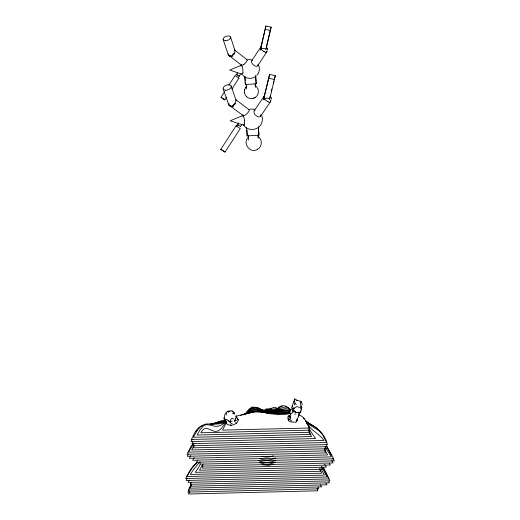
<?xml version="1.0" encoding="UTF-8"?>
<svg xmlns="http://www.w3.org/2000/svg" width="520" height="520" viewBox="0 0 520 520"><rect width="100%" height="100%" fill="white"/><g stroke="black" fill="none" stroke-linecap="round" stroke-linejoin="round"><path stroke-width="0.78" d="M246.565 127.666L246.552 128.005M244.751 76.18L245.336 84.552L256.165 83.817L255.619 75.673M236.672 420.615L235.905 420.453L234.41 421.473L235.969 418.145L236.236 415.747M270.218 95.992L270.14 96.681M255.651 76.473L255.651 76.453A8.847 7.813 -2.8 0 1 244.744 76.96L244.751 76.921M296.861 420.641L295.867 422.227L291.142 422.019L288.496 420.823C287.768 419.257 287.423 415.903 289.269 415.142M261.099 46.67L260.715 48.666M231.927 89.024L238.914 78.085L235.04 75.608L228.891 85.085M293.079 407.219L292.695 409.663L296.056 412.51L299.949 412.861L300.8 411.99L300.878 410.878M296.166 422.038L297.063 420.55L296.595 419.685L298.617 416.611L298.753 415.331M271.466 99.301L271.05 97.045M267.625 49.998L267.495 48.25M294.275 400.225L294.587 398.938L297.85 400.666M224.991 152.074L220.753 149.325L224.998 152.113L240.266 128.635L236.015 125.834L236.366 126.184M269.614 74.418L263.627 99.71L264.459 98.989A3.224 2.522 9.1 0 1 269.633 99.301L275.294 75.66L269.614 74.418L263.913 97.214M244.524 90.109L244.484 92.762M301.49 409.507L301.906 406.991L300.918 408.486L301.49 409.507L300.599 411.073L300.8 411.99M266.448 47.08L266.058 49.101M260.676 48.841L260.436 49.979L261.196 49.277A2.971 2.431 10.3 0 1 265.961 49.543L271.115 27.157L265.896 26L260.721 48.068M270.082 97.013L269.704 98.969M260.436 49.979L265.896 26M289.367 416.916L289.594 415.747L290.563 418.385L289.692 419.556L291.941 421.096M202.579 464.113L202.066 466.128L333.067 462.937L331.728 460.421M244.55 89.986L245.739 87.367M244.491 90.278L244.589 89.817M298.617 416.611L298.389 416.039L299.695 412.568M202.891 465.978L202.384 468.137L330.363 465.01L329.375 463.489M291.59 408.031L293.904 401.336M266.591 45.942L271.115 27.157M260.839 47.58L260.988 46.982A3.881 1.391 34.1 0 0 260.533 47.658M294.463 404.982L294.892 403.357L294.587 398.938M271.278 91.358L271.882 89.005M273.286 83.512L273.891 81.153M274.287 79.586L275.294 75.66M300.918 408.486L301.632 405.75M297.063 420.55L297.447 419.159M191.588 484.263L191.1 486.219L329.505 482.807L328.75 481.572M194.103 445.776L193.596 447.824L327.418 444.587C324.675 433.219 316.673 426.628 306.475 422.416M264.264 96.161L263.952 98.195A9.711 0.39 -77.8 0 1 263.627 99.71M255.067 97.585C259.538 95.082 259.467 87.874 254.963 85.449M194.038 443.365L193.245 445.731L326.709 442.513L322.27 434.388L318.981 430.632L307.106 423.469M234.41 421.473L235.969 418.145M192.738 441.876L191.958 443.657L323.96 440.473C319.897 434.479 313.053 431.399 308.503 425.848M189.768 488.118L191.237 484.354M200.499 462.235L199.752 464.159L334.347 460.882L332.787 458.4M189.761 491.354L188.403 494L317.831 490.802L317.083 488.365M299.949 412.861L300.3 412.003L298.695 413.926L299.312 414.349M191.003 482.326L190.183 484.289L329.959 480.851L327.906 476.938M191.224 483.815L188.506 490.152L321.698 486.87L320.3 484.913M191.302 484.972L190.086 488.183L326.963 484.809L325.962 483.165M192.198 439.25L191.126 441.565L315.582 438.562L309.511 429.644M197.522 460.2L196.567 462.202L333.84 458.861L327.171 446.979M189.222 480.012L188.032 482.391L328.985 478.926L323.394 467.578M189.118 489.638L187.857 492.096L318.669 488.865L318.071 487.065M194.142 457.574L192.667 460.259L331.442 456.885L325.143 446.856M187.044 478.582L186.108 480.474L327.061 477.009L321.451 466.414M190.853 455.546L189.293 458.296L327.626 454.935L324.857 449.637M293.82 401.7L294.704 400.179M289.413 412.731L290.316 411.203L290.05 410.254L292.208 408.707M226.499 422.143L222.638 430.105L309.53 428.025C306.728 423.209 305.052 416.312 298.753 415.071M188.533 454.031L187.258 456.287L325.644 452.926L324.61 450.216M203.119 464.087L201.227 467.194A13.046 10.641 -5.5 0 0 199.628 470.21L326.385 467.116L324.688 464.36M200.155 464.9L195.351 472.316L322.465 469.209L321.406 467.155M226.636 97.175L224.868 99.892L220.955 97.318L224.49 91.865M220.779 149.363L236.022 125.879M251.778 60.716L260.702 47.132M257.712 65.683L266.968 51.688M242.008 124.442L240.279 126.555M240.572 74.367L238.979 76.343M237.283 124.885L238.647 122.889M254.196 110.806L263.906 96.505M236.217 74.75L237.471 72.917M260.631 116.129L270.712 101.426M194.09 443.176L188.474 452.114L326.203 448.779L325.202 446.16M193.615 446.089L191.678 449.956L327.171 446.68L326.281 444.49M245.427 414.278L249.951 408.388L252.642 406.978L255.385 407.394M290.563 418.385L289.919 417.034L290.856 415.734L290.466 413.426M245.83 87.243L246.838 86.171M245.648 87.484L245.915 87.126M195.936 431.594L196.853 430.378M245.557 413.94C248.729 407.803 255.717 404.865 261.3 409.812M199.745 461.949L194.064 468.858L190.3 474.435L320.515 471.25L319.514 468.787M193.291 443.391L191.191 446.037L186.979 454.226L325.351 450.873L324.603 448.428M256.789 75.433C259.279 72.8 260.065 68.731 258.726 65.37M257.589 149.305C262.275 146.79 262.561 139.406 258.108 136.519M301.314 406.978L299.111 407.349L296.881 406.549L294.437 408.103L292.591 408.499L292.669 410.118L292.103 410.761L292.643 412.406L290.524 414.187M226.031 421.935L221.514 428.259L218.614 430.833L215.501 431.45C209.58 430.729 205.218 424.34 200.844 432.783L309.849 430.17L308.022 425.594M197.308 462.28C192.751 466.18 190.041 471.575 186.843 476.509L321.783 473.2L319.858 468.904M263.919 411.157L265.551 409.487L268.164 409.065M264.836 411.177L266.266 409.76L267.137 409.546L272.948 410.267M274.995 410.787L279.162 407.231M264.115 410.832L265.882 409.116C269.49 408.733 272.883 409.656 276.425 408.59L277.31 409.045M258.993 127.004C262.022 124.338 263.204 119.828 261.892 116.012M248.638 137.072C241.683 142.669 250.257 154.369 257.686 149.247M233.935 412.49L232.667 413.641L234.93 414.057L233.928 412.386L232.525 411.905L231.992 410.891L228.254 411.112C224.061 412.704 223.132 418.47 226.161 421.642L221.169 425.12L218.309 426.205L215.339 426.341L206.941 424.489L203.84 425.575L200.115 429.683L197.132 435.026L309.822 432.315L308.796 429.631M292.695 409.663L294.437 408.103M275.288 410.696L279.546 406.738L282.197 405.606M232.161 55.178L232.356 54.997A3.887 1.657 -52.9 0 0 233.74 53.333A3.848 1.95 -36.7 0 0 235.04 50.804M245.167 414.388L250.569 409.136L254.482 407.602L256.035 407.524L258.824 408.324L264.453 410.846L267.241 411.326L286.449 408.564L290.433 410.3M301.119 402.318L301.522 401.986L300.391 401.226L296.419 400.231M232.901 105.306L233.129 105.112A4.205 1.911 -53.7 0 0 234.631 103.324A4.173 2.256 -37.5 0 0 236.047 100.477M274.683 410.481L277.004 408.779M238.947 78.227L238.505 78.085M196.749 463.229C191.152 466.713 188.714 473.018 185.653 478.51L324.447 475.111L320.983 468.559M273.15 410.904L275.782 409.624M230.042 411.099L228.286 412.347L228.254 411.112M224.764 420.589L226.161 421.642L225.414 420.101L226.467 419.354L230.211 422.11L230.23 422.779L232.206 423.722M228.208 420.582L229.567 421.7L230.399 421.115L230.555 419.478L232.213 418.281L233.63 419.042M275.964 460.063C270.972 462.872 263.959 463.177 258.531 460.499M245.44 414.011C252.642 405.587 258.875 408.733 267.631 411.587C275.048 411.84 282.607 408.168 289.842 410.937M246.694 96.798C248.853 98.833 252.343 99.216 254.891 97.689M254.813 97.734L255.151 97.533M243.672 414.804C250.257 409.39 258.492 407.381 266.24 411.535C274.001 412.978 282.035 408.753 289.679 411.762M274.957 410.618L279.994 407.231L283.53 405.717L285.376 405.945L288.23 407.687L290.693 410.013M275.308 457.99C270.433 460.544 264.361 460.649 259.344 458.445M275.327 462.137L270.485 463.814A14.729 11.817 0.7 0 1 264.413 464.009L259.317 462.592M288.1 417.007L288.483 416.8M268.359 411.411L270.511 410.325L272.35 410.267M266.669 410.826L269.295 409.962L271.986 410.462M271.453 411.041L273.644 410.085L274.827 410.15M244.374 414.271L254.312 410.098L257.094 409.663L268.418 412.269L279.591 411.372L289.562 412.256M217.685 422.435C220.025 420.979 222.827 420.121 225.55 421.025M273.462 455.812C269.646 457.412 265.272 457.483 261.339 456.241M294.781 414.421L296.075 413.835M273.683 464.081L268.794 465.316L262.346 464.828M212.647 424.151L220.337 421.804L224.803 421.428M240.468 415.337L244.042 414.303M243.49 414.668C251.531 410.781 260.39 409.149 268.827 412.815C275.925 412.666 283.056 411.554 290.147 412.718M202.781 425.432C196.372 427.2 194.214 434.213 191.406 439.433L311.512 436.54L308.581 430.021M243.386 414.629L246.428 413.719M253.403 98.332L253.734 98.222M226.037 421.876C220.805 424.093 215.026 424.567 209.372 423.969C201.13 422.819 196.664 431.138 193.375 437.255L310.057 434.447L308.633 430.339M231.042 421.525L232.258 421.168M224.919 422.058L210.243 424.073M269.51 408.974L273.351 407.589L275.977 407.557L276.764 408.265M244.673 414.147L245.941 413.829M235.775 416.273L255.671 411.6L261.034 411.84L269.646 413.712L272.506 413.881L289.257 413.485M210.821 424.015L224.861 421.733M211.887 423.826L220.161 421.31L224.764 421.207M248.034 59.391L251.316 59.332M250.211 109.103L254.553 109.213M298.889 412.172L296.056 412.51L294.574 410.787M258.921 135.167L258.382 127.452A9.594 8.171 -2.7 0 1 246.552 128.011L247.175 135.948L258.921 135.167L258.525 127.758M289.257 413.679C274.865 417.137 260.559 408.33 246.578 413.673L255.002 411.326L257.822 411.067L269.236 413.348L289.055 412.951M220.968 97.285L224.887 99.885M264.764 411.053L262.158 410.169M265.467 411.151C272.675 412.269 279.097 408.038 285.889 406.939L288.717 408.083L290.336 409.5M268.983 78.319L274.69 79.56M265.298 29.373L270.543 30.537M243.874 125.255L230.204 120.79L242.561 115.7A4.784 1.079 83 0 0 242.249 116.207M242.151 74.263L229.671 70.057L241.105 65.409A4.433 1.014 83.7 0 0 240.78 65.975M267.781 101.504L267.345 101.296M264.277 51.604L263.855 51.395M306.15 421.694L314.691 426.647L317.207 428.812M230.295 424.925L231.621 425.685M305.422 420.738L312.189 425.549M307.651 422.448L305.78 420.947M238.894 76.011L239.252 76.252M238.953 76.043L237.419 75.01M240.578 126.529L238.667 125.314M229.567 421.7L230.211 422.11M231.992 410.891L233.369 411.756M237.218 418.581L238.498 420.03M236.106 416.553C243.796 423.429 226.05 429.839 225.114 420.498M246.214 127.803L244.303 126.081M230.321 106.093L243.003 115.499M235.638 99.587L249.184 109.752M294.892 403.357L296.315 404.463M229.613 55.945L241.462 65.182M303.199 418.1L304.291 418.957M234.663 50.044L247.162 59.872M244.452 92.593L245.154 94.783L246.571 96.688M243.783 76.252L242.938 75.445M235.651 422.572L236.411 423.287M289.692 419.556L288.906 418.665L288.438 418.847L288.724 420.563M232.993 105.443L233.48 106.048A5.402 3.204 -19.2 0 1 231.368 106.184A4.205 1.911 -53.7 0 1 230.074 105.859M232.232 55.315L232.681 55.9A4.973 2.769 -18.7 0 1 230.737 56.062A3.887 1.657 -52.9 0 1 229.346 55.393M225.764 422.175L226.844 423.534M224.569 418.801L225.414 420.101M292.669 410.118L294.138 412.522M326.931 447.115L331.266 455.072M306.521 422.955L307.268 424.275M323.102 467.246L327.62 476.268M292.156 405.626L292.448 406.315M223.184 88.946L228.826 105.079M231.172 86.06L235.95 100.041M267.41 48.002L267.625 48.646M223.197 39.644L228.391 55.159M230.549 36.985L234.956 50.427M301.522 401.986L302.269 404.736M289.594 415.747L289.919 417.034M300.918 406.718L300.391 401.226M244.985 76.687L245.193 80.6M263.731 97.149L263.731 97.103A4.205 1.657 34.6 0 1 264.219 96.304A10.569 0.429 -77.8 0 0 264.03 97.006M248.248 135.31L248.593 140.03M246.337 84.351L246.656 88.901M255.717 75.959L256.165 83.817M255.21 83.447L255.457 87.243M257.913 135.102L258.115 138.249M258.343 126.568L258.382 127.452M245.245 82.18L245.336 84.552M246.968 130.013L247.175 135.948M223.906 417.573L223.951 419.049M226.311 412.945L226.33 415.077M236.067 75.114A1.885 0.852 31.2 0 1 236.125 74.893M236.1 74.861A2.158 0.839 43.5 0 1 237.218 74.965M237.068 74.692A1.931 0.501 43.5 0 1 237.341 74.848M267.014 50.733A3.881 1.391 34.1 0 1 267.131 51.142M266.708 51.285A3.881 1.586 49.5 0 1 265.233 52.293M265.07 51.916A3.874 1.547 35 0 1 261.514 49.647A3.881 1.606 34.7 0 1 261.267 49.277M261.007 48.614A3.842 1.781 31.7 0 1 260.774 48.172M234.988 53.066A3.718 1.378 -39.1 0 1 232.785 55.152M232.681 55.9A3.861 2.151 -18.8 0 1 228.52 53.898M234.214 49.803A3.854 1.97 -37.4 0 1 235.034 50.668M230.737 56.056A3.705 2.067 -18.7 0 1 228.742 54.678M241.202 65.377A4.583 1.066 82.9 0 1 242.177 66.742M242.164 66.833A4.57 1.053 82.4 0 1 242.762 69.375A4.407 1.085 82.7 0 1 242.944 72.13A4.362 1.118 82.5 0 1 242.925 72.787M242.944 72.846A4.433 1.131 82.6 0 1 242.405 74.236A4.556 1.131 83.5 0 1 242.034 74.184A4.602 1.151 84.1 0 1 241.586 73.612M244.017 64.246A4.004 1.125 -42.8 0 0 246.811 61.295A4.004 1.125 -42.8 0 0 246.779 59.774A3.75 0.936 -41.2 0 0 246.305 59.898M244.023 64.188A3.835 1.099 -42.9 0 1 241.364 64.701A4.043 1.079 -41 0 1 241.41 64.545M257.927 64.727A3.906 2.145 42.7 0 1 253.643 65.163A3.906 2.145 42.7 0 1 252.369 60.281M237.127 125.262A2.034 0.839 30.2 0 1 237.198 125.021M237.302 125.567A1.502 0.799 14.8 0 1 237.218 125.314M237.178 124.995A2.327 0.826 42.4 0 1 238.375 125.216M238.186 124.885A2.08 0.468 42.8 0 1 238.485 125.067M270.647 100.067A4.205 1.657 34.6 0 1 270.887 100.783M270.433 100.978A4.192 1.833 50.4 0 1 268.814 102.2M268.658 101.823A4.199 1.827 35.7 0 1 264.485 99.028M264.231 98.228A4.167 2.067 32.4 0 1 263.978 97.721M235.8 103.252A4.03 1.638 -39.7 0 1 233.571 105.294M233.48 106.048A4.186 2.483 -19.2 0 1 228.963 103.63M235.281 99.346A4.173 2.269 -38.2 0 1 236.035 100.321M231.374 106.177A4.017 2.385 -19.2 0 1 229.216 104.656M242.606 115.687A4.862 1.111 82.3 0 1 242.71 115.674A4.947 1.131 82.2 0 1 244.355 119.698A4.849 1.144 81.9 0 1 244.426 120.205M244.589 123.994A4.849 1.144 81.9 0 1 244.03 125.353M244.406 120.211A4.752 1.151 81.9 0 1 244.608 123.149A4.706 1.19 81.7 0 1 244.589 123.838M244.017 125.242A4.914 1.209 82.8 0 1 243.614 125.112A4.966 1.228 83.3 0 1 243.224 124.599M248.319 109.642A4.056 1.17 -41.5 0 1 248.768 109.577A4.329 1.378 -43.2 0 1 248.807 111.43A4.329 1.378 -43.2 0 1 245.778 114.666A4.147 1.339 -43.3 0 1 242.892 114.907A4.375 1.333 -41.3 0 1 242.97 114.621M260.819 114.699A4.225 2.444 43.8 0 1 256.262 115.791A4.225 2.444 43.8 0 1 255.041 110.208M225.42 40.703A3.906 2.132 -18.8 0 0 230.607 37.18A3.906 2.132 -18.8 0 0 224.594 37.089A3.906 2.132 -18.8 0 0 225.42 40.703M225.602 90.22A4.251 2.47 -19.3 0 0 231.238 86.281A4.251 2.47 -19.3 0 0 224.698 86.028A4.251 2.47 -19.3 0 0 225.602 90.22"/></g></svg>
